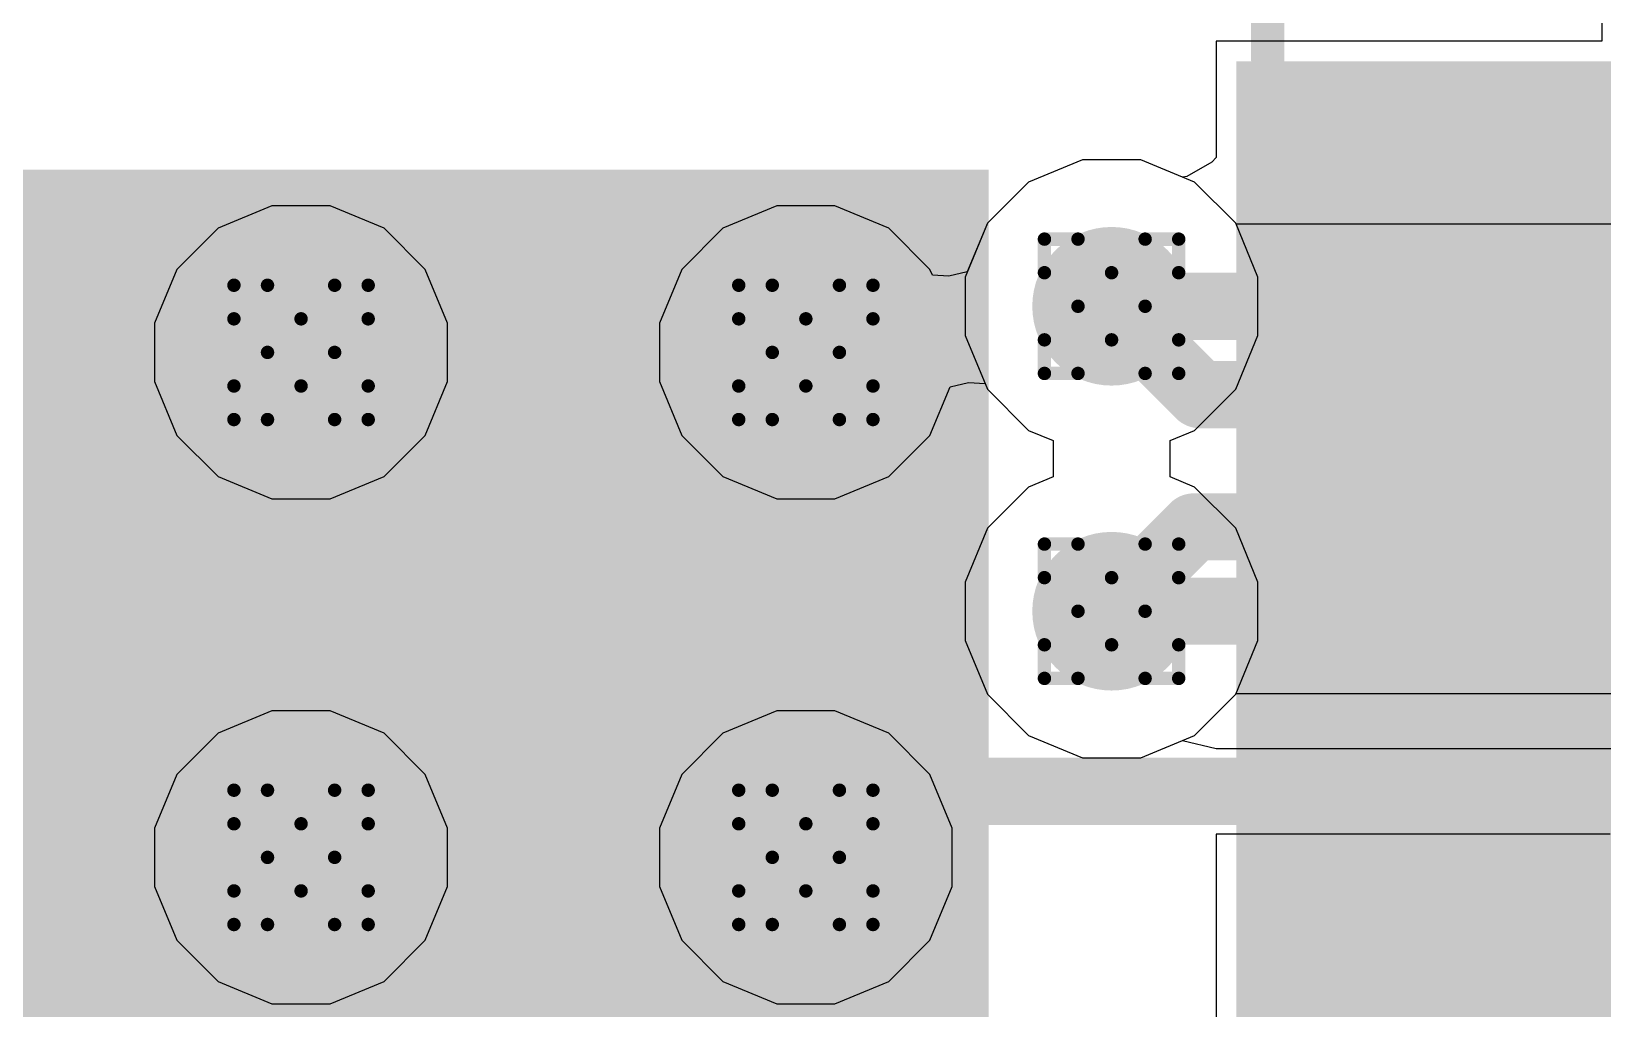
# Model space of a CAD drawing. Header units: inches. Extents: x -6 to 328, y -6 to 90.
# Drawn here: x 15.78 to 21.72, y 25.62 to 29.32 of the extents above; entities that cross this region are included whole.
import ezdxf

# ---------------------------------------------------------------- set-up
doc = ezdxf.new("R2010")
doc.units = ezdxf.units.IN
for name, color, linetype in [('Bottom Layer', 5, 'Continuous'), ('Bottom Overlay', 54, 'Continuous'), ('Bottom Paste', 16, 'Continuous'), ('Bottom Solder', 6, 'Continuous'), ('Drill Drawing', 1, 'Continuous'), ('GND', 76, 'Continuous'), ('PWR', 16, 'Continuous'), ('Top Layer', 1, 'Continuous'), ('Via Holes', 16, 'Continuous')]:
    doc.layers.add(name, color=color, linetype=linetype)

# ---------------------------------------------------------------- blocks, each defined once
blk = doc.blocks.new('48_TQFP_EP_7_7__B_7')
at = {"layer": 'Bottom Layer'}
for points in [[(3.64, 2.59), (3.64, 2.91), (4.86, 2.91), (4.86, 2.59)], [(-2.5, -2.5), (-2.5, 2.5), (2.5, 2.5), (2.5, -2.5)], [(3.64, 2.09), (3.64, 2.41), (4.86, 2.41), (4.86, 2.09)], [(3.64, 1.59), (3.64, 1.91), (4.86, 1.91), (4.86, 1.59)], [(3.64, 1.09), (3.64, 1.41), (4.86, 1.41), (4.86, 1.09)], [(3.64, 0.59), (3.64, 0.91), (4.86, 0.91), (4.86, 0.59)], [(3.64, 0.09), (3.64, 0.41), (4.86, 0.41), (4.86, 0.09)], [(3.64, -0.41), (3.64, -0.09), (4.86, -0.09), (4.86, -0.41)]]:
    blk.add_hatch(color=5, dxfattribs=at).paths.add_polyline_path(points)
at = {"layer": 'Bottom Paste'}
for points in [[(3.64, 2.59), (3.64, 2.91), (4.86, 2.91), (4.86, 2.59)], [(-2.5, -2.5), (-2.5, 2.5), (2.5, 2.5), (2.5, -2.5)], [(3.64, 2.09), (3.64, 2.41), (4.86, 2.41), (4.86, 2.09)], [(3.64, 1.59), (3.64, 1.91), (4.86, 1.91), (4.86, 1.59)], [(3.64, 1.09), (3.64, 1.41), (4.86, 1.41), (4.86, 1.09)], [(3.64, 0.59), (3.64, 0.91), (4.86, 0.91), (4.86, 0.59)], [(3.64, 0.09), (3.64, 0.41), (4.86, 0.41), (4.86, 0.09)], [(3.64, -0.41), (3.64, -0.09), (4.86, -0.09), (4.86, -0.41)]]:
    blk.add_hatch(color=16, dxfattribs=at).paths.add_polyline_path(points)
at = {"layer": 'Bottom Solder'}
for points in [[(3.5384, 2.4884), (3.5384, 3.0116), (4.9616, 3.0116), (4.9616, 2.4884)], [(-2.6016, -2.6016), (-2.6016, 2.6016), (2.6016, 2.6016), (2.6016, -2.6016)], [(3.5384, 1.9884), (3.5384, 2.5116), (4.9616, 2.5116), (4.9616, 1.9884)], [(3.5384, 1.4884), (3.5384, 2.0116), (4.9616, 2.0116), (4.9616, 1.4884)], [(3.5384, 0.9884), (3.5384, 1.5116), (4.9616, 1.5116), (4.9616, 0.9884)], [(3.5384, 0.4884), (3.5384, 1.0116), (4.9616, 1.0116), (4.9616, 0.4884)], [(3.5384, -0.0116), (3.5384, 0.5116), (4.9616, 0.5116), (4.9616, -0.0116)], [(3.5384, -0.5116), (3.5384, 0.0116), (4.9616, 0.0116), (4.9616, -0.5116)], [(3.5384, -1.0116), (3.5384, -0.4884), (4.9616, -0.4884), (4.9616, -1.0116)]]:
    blk.add_hatch(color=6, dxfattribs=at).paths.add_polyline_path(points)
at = {"layer": 'Bottom Overlay'}
blk.add_lwpolyline([(3.6576, 3.0226, 0.127, 0.127, 0), (3.6576, 3.2258, 0.127, 0.127, 0)], format="xyseb", dxfattribs=at)
blk.add_lwpolyline([(3.6258, 3.0226, 0.0635, 0.0635, 1), (3.6894, 3.0226, 0.0635, 0.0635, 1)], format="xyseb", close=True, dxfattribs=at)

msp = doc.modelspace()

# ---------------------------------------------------------------- hatches: boundary and pattern name
at = {"layer": 'Bottom Layer'}
h = msp.add_hatch(color=5, dxfattribs=at)
edge = h.paths.add_edge_path()
edge.add_arc((19.865, 28.2787), 0.3, 0, 360)
h = msp.add_hatch(color=5, dxfattribs=at)
edge = h.paths.add_edge_path()
edge.add_arc((16.7982, 28.1042), 0.3, 0, 360)
h = msp.add_hatch(color=5, dxfattribs=at)
edge = h.paths.add_edge_path()
edge.add_arc((18.7082, 28.1042), 0.3, 0, 360)
h = msp.add_hatch(color=5, dxfattribs=at)
edge = h.paths.add_edge_path()
edge.add_arc((19.865, 27.1252), 0.3, 0, 360)
h = msp.add_hatch(color=5, dxfattribs=at)
edge = h.paths.add_edge_path()
edge.add_arc((16.7982, 26.1942), 0.3, 0, 360)
h = msp.add_hatch(color=5, dxfattribs=at)
edge = h.paths.add_edge_path()
edge.add_arc((18.7082, 26.1942), 0.3, 0, 360)
at = {"layer": 'GND'}
h = msp.add_hatch(color=76, dxfattribs=at)
edge = h.paths.add_edge_path()
edge.add_arc((19.865, 28.2787), 0.3, 0, 360)
h = msp.add_hatch(color=76, dxfattribs=at)
edge = h.paths.add_edge_path()
edge.add_arc((16.7982, 28.1042), 0.3, 0, 360)
h = msp.add_hatch(color=76, dxfattribs=at)
edge = h.paths.add_edge_path()
edge.add_arc((18.7082, 28.1042), 0.3, 0, 360)
h = msp.add_hatch(color=76, dxfattribs=at)
edge = h.paths.add_edge_path()
edge.add_arc((19.865, 27.1252), 0.3, 0, 360)
h = msp.add_hatch(color=76, dxfattribs=at)
edge = h.paths.add_edge_path()
edge.add_arc((16.7982, 26.1942), 0.3, 0, 360)
h = msp.add_hatch(color=76, dxfattribs=at)
edge = h.paths.add_edge_path()
edge.add_arc((18.7082, 26.1942), 0.3, 0, 360)
at = {"layer": 'PWR'}
h = msp.add_hatch(color=16, dxfattribs=at)
edge = h.paths.add_edge_path()
edge.add_arc((19.865, 28.2787), 0.3, 0, 360)
h = msp.add_hatch(color=16, dxfattribs=at)
edge = h.paths.add_edge_path()
edge.add_arc((16.7982, 28.1042), 0.3, 0, 360)
h = msp.add_hatch(color=16, dxfattribs=at)
edge = h.paths.add_edge_path()
edge.add_arc((18.7082, 28.1042), 0.3, 0, 360)
h = msp.add_hatch(color=16, dxfattribs=at)
edge = h.paths.add_edge_path()
edge.add_arc((19.865, 27.1252), 0.3, 0, 360)
h = msp.add_hatch(color=16, dxfattribs=at)
edge = h.paths.add_edge_path()
edge.add_arc((16.7982, 26.1942), 0.3, 0, 360)
h = msp.add_hatch(color=16, dxfattribs=at)
edge = h.paths.add_edge_path()
edge.add_arc((18.7082, 26.1942), 0.3, 0, 360)
at = {"layer": 'Top Layer'}
h = msp.add_hatch(color=1, dxfattribs=at)
edge = h.paths.add_edge_path()
edge.add_arc((19.865, 28.2787), 0.3, 0, 360)
h = msp.add_hatch(color=1, dxfattribs=at)
edge = h.paths.add_edge_path()
edge.add_arc((16.7982, 28.1042), 0.3, 0, 360)
h = msp.add_hatch(color=1, dxfattribs=at)
edge = h.paths.add_edge_path()
edge.add_arc((18.7082, 28.1042), 0.3, 0, 360)
h = msp.add_hatch(color=1, dxfattribs=at)
edge = h.paths.add_edge_path()
edge.add_arc((19.865, 27.1252), 0.3, 0, 360)
h = msp.add_hatch(color=1, dxfattribs=at)
edge = h.paths.add_edge_path()
edge.add_arc((16.7982, 26.1942), 0.3, 0, 360)
h = msp.add_hatch(color=1, dxfattribs=at)
edge = h.paths.add_edge_path()
edge.add_arc((18.7082, 26.1942), 0.3, 0, 360)
at = {"layer": 'Via Holes'}
h = msp.add_hatch(color=7, dxfattribs=at)
edge = h.paths.add_edge_path()
edge.add_arc((19.865, 28.2787), 0.15, 0, 360)
h = msp.add_hatch(color=7, dxfattribs=at)
edge = h.paths.add_edge_path()
edge.add_arc((16.7982, 28.1042), 0.15, 0, 360)
h = msp.add_hatch(color=7, dxfattribs=at)
edge = h.paths.add_edge_path()
edge.add_arc((18.7082, 28.1042), 0.15, 0, 360)
h = msp.add_hatch(color=7, dxfattribs=at)
edge = h.paths.add_edge_path()
edge.add_arc((19.865, 27.1252), 0.15, 0, 360)
h = msp.add_hatch(color=7, dxfattribs=at)
edge = h.paths.add_edge_path()
edge.add_arc((16.7982, 26.1942), 0.15, 0, 360)
h = msp.add_hatch(color=7, dxfattribs=at)
edge = h.paths.add_edge_path()
edge.add_arc((18.7082, 26.1942), 0.15, 0, 360)

# ---------------------------------------------------------------- linework, layer by layer
at = {"layer": 'Bottom Layer'}
for p, q in [((21.7197, 30.5352), (21.7197, 29.282)), ((21.7197, 29.282), (20.2604, 29.282)), ((20.2604, 29.282), (20.2604, 28.8416)), ((20.2604, 28.8416), (20.2449, 28.8239)), ((19.7549, 28.8327), (19.5512, 28.7484)), ((19.9752, 28.8327), (19.7549, 28.8327)), ((20.1334, 28.7672), (19.9752, 28.8327)), ((20.2449, 28.8239), (20.1494, 28.7691)), ((19.5512, 28.7484), (19.3954, 28.5925)), ((20.1494, 28.7691), (20.1334, 28.7672)), ((19.3954, 28.5925), (19.311, 28.3889)), ((19.311, 28.3889), (19.311, 28.1685)), ((19.311, 28.1685), (19.3954, 27.9649)), ((19.3954, 27.9649), (19.5512, 27.8091)), ((19.5512, 27.8091), (19.6438, 27.7707)), ((19.6438, 27.7707), (19.6438, 27.6333)), ((19.5512, 27.5949), (19.3954, 27.439)), ((19.6438, 27.6333), (19.5512, 27.5949)), ((19.3954, 27.439), (19.311, 27.2354)), ((19.311, 27.2354), (19.311, 27.015)), ((19.311, 27.015), (19.3954, 26.8114)), ((19.3954, 26.8114), (19.5512, 26.6556)), ((19.5512, 26.6556), (19.7549, 26.5712)), ((19.9752, 26.5712), (20.1334, 26.6367)), ((20.1334, 26.6367), (20.2604, 26.6064)), ((20.2604, 26.6064), (20.2604, 26.6064)), ((20.2604, 26.6064), (20.2604, 26.6064)), ((20.2604, 26.6064), (21.836, 26.6064)), ((19.7549, 26.5712), (19.9752, 26.5712)), ((21.7514, 26.282), (20.2604, 26.282)), ((20.2604, 26.282), (20.2604, 25.2039))]:
    msp.add_line(p, q, dxfattribs=at)
for points in [[(21.0482, 28.4442, 0.254, 0.254, 0), (22.1626, 28.4442, 0.254, 0.254, 0)], [(19.865, 28.2787, 0.254, 0.254, 0), (20.1995, 27.9442, 0.254, 0.254, 0)], [(20.1995, 27.9442, 0.254, 0.254, 0), (21.0482, 27.9442, 0.254, 0.254, 0)], [(21.0482, 27.9442, 0.254, 0.254, 0), (22.1626, 27.9442, 0.254, 0.254, 0)], [(19.865, 27.1327, 0.254, 0.254, 0), (20.1766, 27.4442, 0.254, 0.254, 0)], [(20.1766, 27.4442, 0.254, 0.254, 0), (21.0482, 27.4442, 0.254, 0.254, 0)], [(19.865, 27.1252, 0.254, 0.254, 0), (19.865, 27.1327, 0.254, 0.254, 0)], [(21.0482, 26.9442, 0.3048, 0.3048, 0), (22.8196, 26.9442, 0.3048, 0.3048, 0)], [(18.7082, 26.1942, 0.254, 0.254, 0), (18.9582, 26.4442, 0.254, 0.254, 0)], [(18.9582, 26.4442, 0.254, 0.254, 0), (21.0482, 26.4442, 0.254, 0.254, 0)], [(21.0482, 25.9442, 0.254, 0.254, 0), (21.8531, 25.9442, 0.254, 0.254, 0)]]:
    msp.add_lwpolyline(points, format="xyseb", dxfattribs=at)
for points in [[(20.9847, 28.4442, 0.127, 0.127, 1), (21.1117, 28.4442, 0.127, 0.127, 1)], [(19.8015, 28.2787, 0.127, 0.127, 1), (19.9285, 28.2787, 0.127, 0.127, 1)], [(20.136, 27.9442, 0.127, 0.127, 1), (20.263, 27.9442, 0.127, 0.127, 1)], [(20.136, 27.9442, 0.127, 0.127, 1), (20.263, 27.9442, 0.127, 0.127, 1)], [(20.9847, 27.9442, 0.127, 0.127, 1), (21.1117, 27.9442, 0.127, 0.127, 1)], [(20.9847, 27.9442, 0.127, 0.127, 1), (21.1117, 27.9442, 0.127, 0.127, 1)], [(20.1131, 27.4442, 0.127, 0.127, 1), (20.2401, 27.4442, 0.127, 0.127, 1)], [(20.1131, 27.4442, 0.127, 0.127, 1), (20.2401, 27.4442, 0.127, 0.127, 1)], [(20.9847, 27.4442, 0.127, 0.127, 1), (21.1117, 27.4442, 0.127, 0.127, 1)], [(19.8015, 27.1327, 0.127, 0.127, 1), (19.9285, 27.1327, 0.127, 0.127, 1)], [(19.8015, 27.1327, 0.127, 0.127, 1), (19.9285, 27.1327, 0.127, 0.127, 1)], [(19.8015, 27.1252, 0.127, 0.127, 1), (19.9285, 27.1252, 0.127, 0.127, 1)], [(20.972, 26.9442, 0.1524, 0.1524, 1), (21.1244, 26.9442, 0.1524, 0.1524, 1)], [(18.8947, 26.4442, 0.127, 0.127, 1), (19.0217, 26.4442, 0.127, 0.127, 1)], [(18.8947, 26.4442, 0.127, 0.127, 1), (19.0217, 26.4442, 0.127, 0.127, 1)], [(20.9847, 26.4442, 0.127, 0.127, 1), (21.1117, 26.4442, 0.127, 0.127, 1)], [(18.6447, 26.1942, 0.127, 0.127, 1), (18.7717, 26.1942, 0.127, 0.127, 1)], [(20.9847, 25.9442, 0.127, 0.127, 1), (21.1117, 25.9442, 0.127, 0.127, 1)]]:
    msp.add_lwpolyline(points, format="xyseb", close=True, dxfattribs=at)
at = {"layer": 'Drill Drawing'}
for points in [[(19.611, 28.4057, 0.0508, 0.0508, 0), (19.611, 28.5327, 0.0508, 0.0508, 0)], [(19.611, 28.5327, 0.0508, 0.0508, 0), (19.738, 28.5327, 0.0508, 0.0508, 0)], [(19.738, 28.5327, 0.0508, 0.0508, 0), (19.865, 28.4057, 0.0508, 0.0508, 0)], [(19.865, 28.4057, 0.0508, 0.0508, 0), (19.992, 28.5327, 0.0508, 0.0508, 0)], [(19.992, 28.5327, 0.0508, 0.0508, 0), (20.119, 28.5327, 0.0508, 0.0508, 0)], [(20.119, 28.4057, 0.0508, 0.0508, 0), (20.119, 28.5327, 0.0508, 0.0508, 0)], [(19.611, 28.4057, 0.0508, 0.0508, 0), (19.738, 28.2787, 0.0508, 0.0508, 0)], [(19.992, 28.2787, 0.0508, 0.0508, 0), (20.119, 28.4057, 0.0508, 0.0508, 0)], [(16.5442, 28.2312, 0.0508, 0.0508, 0), (16.5442, 28.3582, 0.0508, 0.0508, 0)], [(16.5442, 28.3582, 0.0508, 0.0508, 0), (16.6712, 28.3582, 0.0508, 0.0508, 0)], [(16.6712, 28.3582, 0.0508, 0.0508, 0), (16.7982, 28.2312, 0.0508, 0.0508, 0)], [(16.7982, 28.2312, 0.0508, 0.0508, 0), (16.9252, 28.3582, 0.0508, 0.0508, 0)], [(16.9252, 28.3582, 0.0508, 0.0508, 0), (17.0522, 28.3582, 0.0508, 0.0508, 0)], [(17.0522, 28.2312, 0.0508, 0.0508, 0), (17.0522, 28.3582, 0.0508, 0.0508, 0)], [(18.4542, 28.2312, 0.0508, 0.0508, 0), (18.4542, 28.3582, 0.0508, 0.0508, 0)], [(18.4542, 28.3582, 0.0508, 0.0508, 0), (18.5812, 28.3582, 0.0508, 0.0508, 0)], [(18.5812, 28.3582, 0.0508, 0.0508, 0), (18.7082, 28.2312, 0.0508, 0.0508, 0)], [(18.7082, 28.2312, 0.0508, 0.0508, 0), (18.8352, 28.3582, 0.0508, 0.0508, 0)], [(18.8352, 28.3582, 0.0508, 0.0508, 0), (18.9622, 28.3582, 0.0508, 0.0508, 0)], [(18.9622, 28.2312, 0.0508, 0.0508, 0), (18.9622, 28.3582, 0.0508, 0.0508, 0)], [(19.611, 28.1517, 0.0508, 0.0508, 0), (19.738, 28.2787, 0.0508, 0.0508, 0)], [(19.992, 28.2787, 0.0508, 0.0508, 0), (20.119, 28.1517, 0.0508, 0.0508, 0)], [(16.5442, 28.2312, 0.0508, 0.0508, 0), (16.6712, 28.1042, 0.0508, 0.0508, 0)], [(16.9252, 28.1042, 0.0508, 0.0508, 0), (17.0522, 28.2312, 0.0508, 0.0508, 0)], [(18.4542, 28.2312, 0.0508, 0.0508, 0), (18.5812, 28.1042, 0.0508, 0.0508, 0)], [(18.8352, 28.1042, 0.0508, 0.0508, 0), (18.9622, 28.2312, 0.0508, 0.0508, 0)], [(16.5442, 27.9772, 0.0508, 0.0508, 0), (16.6712, 28.1042, 0.0508, 0.0508, 0)], [(16.9252, 28.1042, 0.0508, 0.0508, 0), (17.0522, 27.9772, 0.0508, 0.0508, 0)], [(18.4542, 27.9772, 0.0508, 0.0508, 0), (18.5812, 28.1042, 0.0508, 0.0508, 0)], [(18.8352, 28.1042, 0.0508, 0.0508, 0), (18.9622, 27.9772, 0.0508, 0.0508, 0)], [(19.611, 28.0247, 0.0508, 0.0508, 0), (19.611, 28.1517, 0.0508, 0.0508, 0)], [(19.738, 28.0247, 0.0508, 0.0508, 0), (19.865, 28.1517, 0.0508, 0.0508, 0)], [(19.865, 28.1517, 0.0508, 0.0508, 0), (19.992, 28.0247, 0.0508, 0.0508, 0)], [(20.119, 28.0247, 0.0508, 0.0508, 0), (20.119, 28.1517, 0.0508, 0.0508, 0)], [(16.5442, 27.8502, 0.0508, 0.0508, 0), (16.5442, 27.9772, 0.0508, 0.0508, 0)], [(16.6712, 27.8502, 0.0508, 0.0508, 0), (16.7982, 27.9772, 0.0508, 0.0508, 0)], [(16.7982, 27.9772, 0.0508, 0.0508, 0), (16.9252, 27.8502, 0.0508, 0.0508, 0)], [(17.0522, 27.8502, 0.0508, 0.0508, 0), (17.0522, 27.9772, 0.0508, 0.0508, 0)], [(18.4542, 27.8502, 0.0508, 0.0508, 0), (18.4542, 27.9772, 0.0508, 0.0508, 0)], [(18.5812, 27.8502, 0.0508, 0.0508, 0), (18.7082, 27.9772, 0.0508, 0.0508, 0)], [(18.7082, 27.9772, 0.0508, 0.0508, 0), (18.8352, 27.8502, 0.0508, 0.0508, 0)], [(18.9622, 27.8502, 0.0508, 0.0508, 0), (18.9622, 27.9772, 0.0508, 0.0508, 0)], [(19.611, 28.0247, 0.0508, 0.0508, 0), (19.738, 28.0247, 0.0508, 0.0508, 0)], [(19.992, 28.0247, 0.0508, 0.0508, 0), (20.119, 28.0247, 0.0508, 0.0508, 0)], [(16.5442, 27.8502, 0.0508, 0.0508, 0), (16.6712, 27.8502, 0.0508, 0.0508, 0)], [(16.9252, 27.8502, 0.0508, 0.0508, 0), (17.0522, 27.8502, 0.0508, 0.0508, 0)], [(18.4542, 27.8502, 0.0508, 0.0508, 0), (18.5812, 27.8502, 0.0508, 0.0508, 0)], [(18.8352, 27.8502, 0.0508, 0.0508, 0), (18.9622, 27.8502, 0.0508, 0.0508, 0)], [(19.611, 27.2522, 0.0508, 0.0508, 0), (19.611, 27.3792, 0.0508, 0.0508, 0)], [(19.611, 27.3792, 0.0508, 0.0508, 0), (19.738, 27.3792, 0.0508, 0.0508, 0)], [(19.738, 27.3792, 0.0508, 0.0508, 0), (19.865, 27.2522, 0.0508, 0.0508, 0)], [(19.865, 27.2522, 0.0508, 0.0508, 0), (19.992, 27.3792, 0.0508, 0.0508, 0)], [(19.992, 27.3792, 0.0508, 0.0508, 0), (20.119, 27.3792, 0.0508, 0.0508, 0)], [(20.119, 27.2522, 0.0508, 0.0508, 0), (20.119, 27.3792, 0.0508, 0.0508, 0)], [(19.611, 27.2522, 0.0508, 0.0508, 0), (19.738, 27.1252, 0.0508, 0.0508, 0)], [(19.992, 27.1252, 0.0508, 0.0508, 0), (20.119, 27.2522, 0.0508, 0.0508, 0)], [(19.611, 26.9982, 0.0508, 0.0508, 0), (19.738, 27.1252, 0.0508, 0.0508, 0)], [(19.992, 27.1252, 0.0508, 0.0508, 0), (20.119, 26.9982, 0.0508, 0.0508, 0)], [(19.611, 26.8712, 0.0508, 0.0508, 0), (19.611, 26.9982, 0.0508, 0.0508, 0)], [(19.738, 26.8712, 0.0508, 0.0508, 0), (19.865, 26.9982, 0.0508, 0.0508, 0)], [(19.865, 26.9982, 0.0508, 0.0508, 0), (19.992, 26.8712, 0.0508, 0.0508, 0)], [(20.119, 26.8712, 0.0508, 0.0508, 0), (20.119, 26.9982, 0.0508, 0.0508, 0)], [(19.611, 26.8712, 0.0508, 0.0508, 0), (19.738, 26.8712, 0.0508, 0.0508, 0)], [(19.992, 26.8712, 0.0508, 0.0508, 0), (20.119, 26.8712, 0.0508, 0.0508, 0)], [(16.5442, 26.3212, 0.0508, 0.0508, 0), (16.5442, 26.4482, 0.0508, 0.0508, 0)], [(16.5442, 26.4482, 0.0508, 0.0508, 0), (16.6712, 26.4482, 0.0508, 0.0508, 0)], [(16.6712, 26.4482, 0.0508, 0.0508, 0), (16.7982, 26.3212, 0.0508, 0.0508, 0)], [(16.7982, 26.3212, 0.0508, 0.0508, 0), (16.9252, 26.4482, 0.0508, 0.0508, 0)], [(16.9252, 26.4482, 0.0508, 0.0508, 0), (17.0522, 26.4482, 0.0508, 0.0508, 0)], [(17.0522, 26.3212, 0.0508, 0.0508, 0), (17.0522, 26.4482, 0.0508, 0.0508, 0)], [(18.4542, 26.3212, 0.0508, 0.0508, 0), (18.4542, 26.4482, 0.0508, 0.0508, 0)], [(18.4542, 26.4482, 0.0508, 0.0508, 0), (18.5812, 26.4482, 0.0508, 0.0508, 0)], [(18.5812, 26.4482, 0.0508, 0.0508, 0), (18.7082, 26.3212, 0.0508, 0.0508, 0)], [(18.7082, 26.3212, 0.0508, 0.0508, 0), (18.8352, 26.4482, 0.0508, 0.0508, 0)], [(18.8352, 26.4482, 0.0508, 0.0508, 0), (18.9622, 26.4482, 0.0508, 0.0508, 0)], [(18.9622, 26.3212, 0.0508, 0.0508, 0), (18.9622, 26.4482, 0.0508, 0.0508, 0)], [(16.5442, 26.3212, 0.0508, 0.0508, 0), (16.6712, 26.1942, 0.0508, 0.0508, 0)], [(16.9252, 26.1942, 0.0508, 0.0508, 0), (17.0522, 26.3212, 0.0508, 0.0508, 0)], [(18.4542, 26.3212, 0.0508, 0.0508, 0), (18.5812, 26.1942, 0.0508, 0.0508, 0)], [(18.8352, 26.1942, 0.0508, 0.0508, 0), (18.9622, 26.3212, 0.0508, 0.0508, 0)], [(16.5442, 26.0672, 0.0508, 0.0508, 0), (16.6712, 26.1942, 0.0508, 0.0508, 0)], [(16.9252, 26.1942, 0.0508, 0.0508, 0), (17.0522, 26.0672, 0.0508, 0.0508, 0)], [(18.4542, 26.0672, 0.0508, 0.0508, 0), (18.5812, 26.1942, 0.0508, 0.0508, 0)], [(18.8352, 26.1942, 0.0508, 0.0508, 0), (18.9622, 26.0672, 0.0508, 0.0508, 0)], [(16.5442, 25.9402, 0.0508, 0.0508, 0), (16.5442, 26.0672, 0.0508, 0.0508, 0)], [(16.6712, 25.9402, 0.0508, 0.0508, 0), (16.7982, 26.0672, 0.0508, 0.0508, 0)], [(16.7982, 26.0672, 0.0508, 0.0508, 0), (16.9252, 25.9402, 0.0508, 0.0508, 0)], [(17.0522, 25.9402, 0.0508, 0.0508, 0), (17.0522, 26.0672, 0.0508, 0.0508, 0)], [(18.4542, 25.9402, 0.0508, 0.0508, 0), (18.4542, 26.0672, 0.0508, 0.0508, 0)], [(18.5812, 25.9402, 0.0508, 0.0508, 0), (18.7082, 26.0672, 0.0508, 0.0508, 0)], [(18.7082, 26.0672, 0.0508, 0.0508, 0), (18.8352, 25.9402, 0.0508, 0.0508, 0)], [(18.9622, 25.9402, 0.0508, 0.0508, 0), (18.9622, 26.0672, 0.0508, 0.0508, 0)], [(16.5442, 25.9402, 0.0508, 0.0508, 0), (16.6712, 25.9402, 0.0508, 0.0508, 0)], [(16.9252, 25.9402, 0.0508, 0.0508, 0), (17.0522, 25.9402, 0.0508, 0.0508, 0)], [(18.4542, 25.9402, 0.0508, 0.0508, 0), (18.5812, 25.9402, 0.0508, 0.0508, 0)], [(18.8352, 25.9402, 0.0508, 0.0508, 0), (18.9622, 25.9402, 0.0508, 0.0508, 0)]]:
    msp.add_lwpolyline(points, format="xyseb", dxfattribs=at)
for points in [[(19.5983, 28.5327, 0.0254, 0.0254, 1), (19.6237, 28.5327, 0.0254, 0.0254, 1)], [(19.5983, 28.5327, 0.0254, 0.0254, 1), (19.6237, 28.5327, 0.0254, 0.0254, 1)], [(19.7253, 28.5327, 0.0254, 0.0254, 1), (19.7507, 28.5327, 0.0254, 0.0254, 1)], [(19.7253, 28.5327, 0.0254, 0.0254, 1), (19.7507, 28.5327, 0.0254, 0.0254, 1)], [(19.9793, 28.5327, 0.0254, 0.0254, 1), (20.0047, 28.5327, 0.0254, 0.0254, 1)], [(19.9793, 28.5327, 0.0254, 0.0254, 1), (20.0047, 28.5327, 0.0254, 0.0254, 1)], [(20.1063, 28.5327, 0.0254, 0.0254, 1), (20.1317, 28.5327, 0.0254, 0.0254, 1)], [(20.1063, 28.5327, 0.0254, 0.0254, 1), (20.1317, 28.5327, 0.0254, 0.0254, 1)], [(19.5983, 28.4057, 0.0254, 0.0254, 1), (19.6237, 28.4057, 0.0254, 0.0254, 1)], [(19.5983, 28.4057, 0.0254, 0.0254, 1), (19.6237, 28.4057, 0.0254, 0.0254, 1)], [(19.8523, 28.4057, 0.0254, 0.0254, 1), (19.8777, 28.4057, 0.0254, 0.0254, 1)], [(19.8523, 28.4057, 0.0254, 0.0254, 1), (19.8777, 28.4057, 0.0254, 0.0254, 1)], [(20.1063, 28.4057, 0.0254, 0.0254, 1), (20.1317, 28.4057, 0.0254, 0.0254, 1)], [(20.1063, 28.4057, 0.0254, 0.0254, 1), (20.1317, 28.4057, 0.0254, 0.0254, 1)], [(16.5315, 28.3582, 0.0254, 0.0254, 1), (16.5569, 28.3582, 0.0254, 0.0254, 1)], [(16.5315, 28.3582, 0.0254, 0.0254, 1), (16.5569, 28.3582, 0.0254, 0.0254, 1)], [(16.6585, 28.3582, 0.0254, 0.0254, 1), (16.6839, 28.3582, 0.0254, 0.0254, 1)], [(16.6585, 28.3582, 0.0254, 0.0254, 1), (16.6839, 28.3582, 0.0254, 0.0254, 1)], [(16.9125, 28.3582, 0.0254, 0.0254, 1), (16.9379, 28.3582, 0.0254, 0.0254, 1)], [(16.9125, 28.3582, 0.0254, 0.0254, 1), (16.9379, 28.3582, 0.0254, 0.0254, 1)], [(17.0395, 28.3582, 0.0254, 0.0254, 1), (17.0649, 28.3582, 0.0254, 0.0254, 1)], [(17.0395, 28.3582, 0.0254, 0.0254, 1), (17.0649, 28.3582, 0.0254, 0.0254, 1)], [(18.4415, 28.3582, 0.0254, 0.0254, 1), (18.4669, 28.3582, 0.0254, 0.0254, 1)], [(18.4415, 28.3582, 0.0254, 0.0254, 1), (18.4669, 28.3582, 0.0254, 0.0254, 1)], [(18.5685, 28.3582, 0.0254, 0.0254, 1), (18.5939, 28.3582, 0.0254, 0.0254, 1)], [(18.5685, 28.3582, 0.0254, 0.0254, 1), (18.5939, 28.3582, 0.0254, 0.0254, 1)], [(18.8225, 28.3582, 0.0254, 0.0254, 1), (18.8479, 28.3582, 0.0254, 0.0254, 1)], [(18.8225, 28.3582, 0.0254, 0.0254, 1), (18.8479, 28.3582, 0.0254, 0.0254, 1)], [(18.9495, 28.3582, 0.0254, 0.0254, 1), (18.9749, 28.3582, 0.0254, 0.0254, 1)], [(18.9495, 28.3582, 0.0254, 0.0254, 1), (18.9749, 28.3582, 0.0254, 0.0254, 1)], [(19.7253, 28.2787, 0.0254, 0.0254, 1), (19.7507, 28.2787, 0.0254, 0.0254, 1)], [(19.7253, 28.2787, 0.0254, 0.0254, 1), (19.7507, 28.2787, 0.0254, 0.0254, 1)], [(19.9793, 28.2787, 0.0254, 0.0254, 1), (20.0047, 28.2787, 0.0254, 0.0254, 1)], [(19.9793, 28.2787, 0.0254, 0.0254, 1), (20.0047, 28.2787, 0.0254, 0.0254, 1)], [(16.5315, 28.2312, 0.0254, 0.0254, 1), (16.5569, 28.2312, 0.0254, 0.0254, 1)], [(16.5315, 28.2312, 0.0254, 0.0254, 1), (16.5569, 28.2312, 0.0254, 0.0254, 1)], [(16.7855, 28.2312, 0.0254, 0.0254, 1), (16.8109, 28.2312, 0.0254, 0.0254, 1)], [(16.7855, 28.2312, 0.0254, 0.0254, 1), (16.8109, 28.2312, 0.0254, 0.0254, 1)], [(17.0395, 28.2312, 0.0254, 0.0254, 1), (17.0649, 28.2312, 0.0254, 0.0254, 1)], [(17.0395, 28.2312, 0.0254, 0.0254, 1), (17.0649, 28.2312, 0.0254, 0.0254, 1)], [(18.4415, 28.2312, 0.0254, 0.0254, 1), (18.4669, 28.2312, 0.0254, 0.0254, 1)], [(18.4415, 28.2312, 0.0254, 0.0254, 1), (18.4669, 28.2312, 0.0254, 0.0254, 1)], [(18.6955, 28.2312, 0.0254, 0.0254, 1), (18.7209, 28.2312, 0.0254, 0.0254, 1)], [(18.6955, 28.2312, 0.0254, 0.0254, 1), (18.7209, 28.2312, 0.0254, 0.0254, 1)], [(18.9495, 28.2312, 0.0254, 0.0254, 1), (18.9749, 28.2312, 0.0254, 0.0254, 1)], [(18.9495, 28.2312, 0.0254, 0.0254, 1), (18.9749, 28.2312, 0.0254, 0.0254, 1)], [(16.6585, 28.1042, 0.0254, 0.0254, 1), (16.6839, 28.1042, 0.0254, 0.0254, 1)], [(16.6585, 28.1042, 0.0254, 0.0254, 1), (16.6839, 28.1042, 0.0254, 0.0254, 1)], [(16.9125, 28.1042, 0.0254, 0.0254, 1), (16.9379, 28.1042, 0.0254, 0.0254, 1)], [(16.9125, 28.1042, 0.0254, 0.0254, 1), (16.9379, 28.1042, 0.0254, 0.0254, 1)], [(18.5685, 28.1042, 0.0254, 0.0254, 1), (18.5939, 28.1042, 0.0254, 0.0254, 1)], [(18.5685, 28.1042, 0.0254, 0.0254, 1), (18.5939, 28.1042, 0.0254, 0.0254, 1)], [(18.8225, 28.1042, 0.0254, 0.0254, 1), (18.8479, 28.1042, 0.0254, 0.0254, 1)], [(18.8225, 28.1042, 0.0254, 0.0254, 1), (18.8479, 28.1042, 0.0254, 0.0254, 1)], [(19.5983, 28.1517, 0.0254, 0.0254, 1), (19.6237, 28.1517, 0.0254, 0.0254, 1)], [(19.5983, 28.1517, 0.0254, 0.0254, 1), (19.6237, 28.1517, 0.0254, 0.0254, 1)], [(19.8523, 28.1517, 0.0254, 0.0254, 1), (19.8777, 28.1517, 0.0254, 0.0254, 1)], [(19.8523, 28.1517, 0.0254, 0.0254, 1), (19.8777, 28.1517, 0.0254, 0.0254, 1)], [(20.1063, 28.1517, 0.0254, 0.0254, 1), (20.1317, 28.1517, 0.0254, 0.0254, 1)], [(20.1063, 28.1517, 0.0254, 0.0254, 1), (20.1317, 28.1517, 0.0254, 0.0254, 1)], [(16.5315, 27.9772, 0.0254, 0.0254, 1), (16.5569, 27.9772, 0.0254, 0.0254, 1)], [(16.5315, 27.9772, 0.0254, 0.0254, 1), (16.5569, 27.9772, 0.0254, 0.0254, 1)], [(16.7855, 27.9772, 0.0254, 0.0254, 1), (16.8109, 27.9772, 0.0254, 0.0254, 1)], [(16.7855, 27.9772, 0.0254, 0.0254, 1), (16.8109, 27.9772, 0.0254, 0.0254, 1)], [(17.0395, 27.9772, 0.0254, 0.0254, 1), (17.0649, 27.9772, 0.0254, 0.0254, 1)], [(17.0395, 27.9772, 0.0254, 0.0254, 1), (17.0649, 27.9772, 0.0254, 0.0254, 1)], [(18.4415, 27.9772, 0.0254, 0.0254, 1), (18.4669, 27.9772, 0.0254, 0.0254, 1)], [(18.4415, 27.9772, 0.0254, 0.0254, 1), (18.4669, 27.9772, 0.0254, 0.0254, 1)], [(18.6955, 27.9772, 0.0254, 0.0254, 1), (18.7209, 27.9772, 0.0254, 0.0254, 1)], [(18.6955, 27.9772, 0.0254, 0.0254, 1), (18.7209, 27.9772, 0.0254, 0.0254, 1)], [(18.9495, 27.9772, 0.0254, 0.0254, 1), (18.9749, 27.9772, 0.0254, 0.0254, 1)], [(18.9495, 27.9772, 0.0254, 0.0254, 1), (18.9749, 27.9772, 0.0254, 0.0254, 1)], [(19.5983, 28.0247, 0.0254, 0.0254, 1), (19.6237, 28.0247, 0.0254, 0.0254, 1)], [(19.5983, 28.0247, 0.0254, 0.0254, 1), (19.6237, 28.0247, 0.0254, 0.0254, 1)], [(19.7253, 28.0247, 0.0254, 0.0254, 1), (19.7507, 28.0247, 0.0254, 0.0254, 1)], [(19.7253, 28.0247, 0.0254, 0.0254, 1), (19.7507, 28.0247, 0.0254, 0.0254, 1)], [(19.9793, 28.0247, 0.0254, 0.0254, 1), (20.0047, 28.0247, 0.0254, 0.0254, 1)], [(19.9793, 28.0247, 0.0254, 0.0254, 1), (20.0047, 28.0247, 0.0254, 0.0254, 1)], [(20.1063, 28.0247, 0.0254, 0.0254, 1), (20.1317, 28.0247, 0.0254, 0.0254, 1)], [(20.1063, 28.0247, 0.0254, 0.0254, 1), (20.1317, 28.0247, 0.0254, 0.0254, 1)], [(16.5315, 27.8502, 0.0254, 0.0254, 1), (16.5569, 27.8502, 0.0254, 0.0254, 1)], [(16.5315, 27.8502, 0.0254, 0.0254, 1), (16.5569, 27.8502, 0.0254, 0.0254, 1)], [(16.6585, 27.8502, 0.0254, 0.0254, 1), (16.6839, 27.8502, 0.0254, 0.0254, 1)], [(16.6585, 27.8502, 0.0254, 0.0254, 1), (16.6839, 27.8502, 0.0254, 0.0254, 1)], [(16.9125, 27.8502, 0.0254, 0.0254, 1), (16.9379, 27.8502, 0.0254, 0.0254, 1)], [(16.9125, 27.8502, 0.0254, 0.0254, 1), (16.9379, 27.8502, 0.0254, 0.0254, 1)], [(17.0395, 27.8502, 0.0254, 0.0254, 1), (17.0649, 27.8502, 0.0254, 0.0254, 1)], [(17.0395, 27.8502, 0.0254, 0.0254, 1), (17.0649, 27.8502, 0.0254, 0.0254, 1)], [(18.4415, 27.8502, 0.0254, 0.0254, 1), (18.4669, 27.8502, 0.0254, 0.0254, 1)], [(18.4415, 27.8502, 0.0254, 0.0254, 1), (18.4669, 27.8502, 0.0254, 0.0254, 1)], [(18.5685, 27.8502, 0.0254, 0.0254, 1), (18.5939, 27.8502, 0.0254, 0.0254, 1)], [(18.5685, 27.8502, 0.0254, 0.0254, 1), (18.5939, 27.8502, 0.0254, 0.0254, 1)], [(18.8225, 27.8502, 0.0254, 0.0254, 1), (18.8479, 27.8502, 0.0254, 0.0254, 1)], [(18.8225, 27.8502, 0.0254, 0.0254, 1), (18.8479, 27.8502, 0.0254, 0.0254, 1)], [(18.9495, 27.8502, 0.0254, 0.0254, 1), (18.9749, 27.8502, 0.0254, 0.0254, 1)], [(18.9495, 27.8502, 0.0254, 0.0254, 1), (18.9749, 27.8502, 0.0254, 0.0254, 1)], [(19.5983, 27.3792, 0.0254, 0.0254, 1), (19.6237, 27.3792, 0.0254, 0.0254, 1)], [(19.5983, 27.3792, 0.0254, 0.0254, 1), (19.6237, 27.3792, 0.0254, 0.0254, 1)], [(19.7253, 27.3792, 0.0254, 0.0254, 1), (19.7507, 27.3792, 0.0254, 0.0254, 1)], [(19.7253, 27.3792, 0.0254, 0.0254, 1), (19.7507, 27.3792, 0.0254, 0.0254, 1)], [(19.9793, 27.3792, 0.0254, 0.0254, 1), (20.0047, 27.3792, 0.0254, 0.0254, 1)], [(19.9793, 27.3792, 0.0254, 0.0254, 1), (20.0047, 27.3792, 0.0254, 0.0254, 1)], [(20.1063, 27.3792, 0.0254, 0.0254, 1), (20.1317, 27.3792, 0.0254, 0.0254, 1)], [(20.1063, 27.3792, 0.0254, 0.0254, 1), (20.1317, 27.3792, 0.0254, 0.0254, 1)], [(19.5983, 27.2522, 0.0254, 0.0254, 1), (19.6237, 27.2522, 0.0254, 0.0254, 1)], [(19.5983, 27.2522, 0.0254, 0.0254, 1), (19.6237, 27.2522, 0.0254, 0.0254, 1)], [(19.8523, 27.2522, 0.0254, 0.0254, 1), (19.8777, 27.2522, 0.0254, 0.0254, 1)], [(19.8523, 27.2522, 0.0254, 0.0254, 1), (19.8777, 27.2522, 0.0254, 0.0254, 1)], [(20.1063, 27.2522, 0.0254, 0.0254, 1), (20.1317, 27.2522, 0.0254, 0.0254, 1)], [(20.1063, 27.2522, 0.0254, 0.0254, 1), (20.1317, 27.2522, 0.0254, 0.0254, 1)], [(19.7253, 27.1252, 0.0254, 0.0254, 1), (19.7507, 27.1252, 0.0254, 0.0254, 1)], [(19.7253, 27.1252, 0.0254, 0.0254, 1), (19.7507, 27.1252, 0.0254, 0.0254, 1)], [(19.9793, 27.1252, 0.0254, 0.0254, 1), (20.0047, 27.1252, 0.0254, 0.0254, 1)], [(19.9793, 27.1252, 0.0254, 0.0254, 1), (20.0047, 27.1252, 0.0254, 0.0254, 1)], [(19.5983, 26.9982, 0.0254, 0.0254, 1), (19.6237, 26.9982, 0.0254, 0.0254, 1)], [(19.5983, 26.9982, 0.0254, 0.0254, 1), (19.6237, 26.9982, 0.0254, 0.0254, 1)], [(19.8523, 26.9982, 0.0254, 0.0254, 1), (19.8777, 26.9982, 0.0254, 0.0254, 1)], [(19.8523, 26.9982, 0.0254, 0.0254, 1), (19.8777, 26.9982, 0.0254, 0.0254, 1)], [(20.1063, 26.9982, 0.0254, 0.0254, 1), (20.1317, 26.9982, 0.0254, 0.0254, 1)], [(20.1063, 26.9982, 0.0254, 0.0254, 1), (20.1317, 26.9982, 0.0254, 0.0254, 1)], [(19.5983, 26.8712, 0.0254, 0.0254, 1), (19.6237, 26.8712, 0.0254, 0.0254, 1)], [(19.5983, 26.8712, 0.0254, 0.0254, 1), (19.6237, 26.8712, 0.0254, 0.0254, 1)], [(19.7253, 26.8712, 0.0254, 0.0254, 1), (19.7507, 26.8712, 0.0254, 0.0254, 1)], [(19.7253, 26.8712, 0.0254, 0.0254, 1), (19.7507, 26.8712, 0.0254, 0.0254, 1)], [(19.9793, 26.8712, 0.0254, 0.0254, 1), (20.0047, 26.8712, 0.0254, 0.0254, 1)], [(19.9793, 26.8712, 0.0254, 0.0254, 1), (20.0047, 26.8712, 0.0254, 0.0254, 1)], [(20.1063, 26.8712, 0.0254, 0.0254, 1), (20.1317, 26.8712, 0.0254, 0.0254, 1)], [(20.1063, 26.8712, 0.0254, 0.0254, 1), (20.1317, 26.8712, 0.0254, 0.0254, 1)], [(16.5315, 26.4482, 0.0254, 0.0254, 1), (16.5569, 26.4482, 0.0254, 0.0254, 1)], [(16.5315, 26.4482, 0.0254, 0.0254, 1), (16.5569, 26.4482, 0.0254, 0.0254, 1)], [(16.6585, 26.4482, 0.0254, 0.0254, 1), (16.6839, 26.4482, 0.0254, 0.0254, 1)], [(16.6585, 26.4482, 0.0254, 0.0254, 1), (16.6839, 26.4482, 0.0254, 0.0254, 1)], [(16.9125, 26.4482, 0.0254, 0.0254, 1), (16.9379, 26.4482, 0.0254, 0.0254, 1)], [(16.9125, 26.4482, 0.0254, 0.0254, 1), (16.9379, 26.4482, 0.0254, 0.0254, 1)], [(17.0395, 26.4482, 0.0254, 0.0254, 1), (17.0649, 26.4482, 0.0254, 0.0254, 1)], [(17.0395, 26.4482, 0.0254, 0.0254, 1), (17.0649, 26.4482, 0.0254, 0.0254, 1)], [(18.4415, 26.4482, 0.0254, 0.0254, 1), (18.4669, 26.4482, 0.0254, 0.0254, 1)], [(18.4415, 26.4482, 0.0254, 0.0254, 1), (18.4669, 26.4482, 0.0254, 0.0254, 1)], [(18.5685, 26.4482, 0.0254, 0.0254, 1), (18.5939, 26.4482, 0.0254, 0.0254, 1)], [(18.5685, 26.4482, 0.0254, 0.0254, 1), (18.5939, 26.4482, 0.0254, 0.0254, 1)], [(18.8225, 26.4482, 0.0254, 0.0254, 1), (18.8479, 26.4482, 0.0254, 0.0254, 1)], [(18.8225, 26.4482, 0.0254, 0.0254, 1), (18.8479, 26.4482, 0.0254, 0.0254, 1)], [(18.9495, 26.4482, 0.0254, 0.0254, 1), (18.9749, 26.4482, 0.0254, 0.0254, 1)], [(18.9495, 26.4482, 0.0254, 0.0254, 1), (18.9749, 26.4482, 0.0254, 0.0254, 1)], [(16.5315, 26.3212, 0.0254, 0.0254, 1), (16.5569, 26.3212, 0.0254, 0.0254, 1)], [(16.5315, 26.3212, 0.0254, 0.0254, 1), (16.5569, 26.3212, 0.0254, 0.0254, 1)], [(16.7855, 26.3212, 0.0254, 0.0254, 1), (16.8109, 26.3212, 0.0254, 0.0254, 1)], [(16.7855, 26.3212, 0.0254, 0.0254, 1), (16.8109, 26.3212, 0.0254, 0.0254, 1)], [(17.0395, 26.3212, 0.0254, 0.0254, 1), (17.0649, 26.3212, 0.0254, 0.0254, 1)], [(17.0395, 26.3212, 0.0254, 0.0254, 1), (17.0649, 26.3212, 0.0254, 0.0254, 1)], [(18.4415, 26.3212, 0.0254, 0.0254, 1), (18.4669, 26.3212, 0.0254, 0.0254, 1)], [(18.4415, 26.3212, 0.0254, 0.0254, 1), (18.4669, 26.3212, 0.0254, 0.0254, 1)], [(18.6955, 26.3212, 0.0254, 0.0254, 1), (18.7209, 26.3212, 0.0254, 0.0254, 1)], [(18.6955, 26.3212, 0.0254, 0.0254, 1), (18.7209, 26.3212, 0.0254, 0.0254, 1)], [(18.9495, 26.3212, 0.0254, 0.0254, 1), (18.9749, 26.3212, 0.0254, 0.0254, 1)], [(18.9495, 26.3212, 0.0254, 0.0254, 1), (18.9749, 26.3212, 0.0254, 0.0254, 1)], [(16.6585, 26.1942, 0.0254, 0.0254, 1), (16.6839, 26.1942, 0.0254, 0.0254, 1)], [(16.6585, 26.1942, 0.0254, 0.0254, 1), (16.6839, 26.1942, 0.0254, 0.0254, 1)], [(16.9125, 26.1942, 0.0254, 0.0254, 1), (16.9379, 26.1942, 0.0254, 0.0254, 1)], [(16.9125, 26.1942, 0.0254, 0.0254, 1), (16.9379, 26.1942, 0.0254, 0.0254, 1)], [(18.5685, 26.1942, 0.0254, 0.0254, 1), (18.5939, 26.1942, 0.0254, 0.0254, 1)], [(18.5685, 26.1942, 0.0254, 0.0254, 1), (18.5939, 26.1942, 0.0254, 0.0254, 1)], [(18.8225, 26.1942, 0.0254, 0.0254, 1), (18.8479, 26.1942, 0.0254, 0.0254, 1)], [(18.8225, 26.1942, 0.0254, 0.0254, 1), (18.8479, 26.1942, 0.0254, 0.0254, 1)], [(16.5315, 26.0672, 0.0254, 0.0254, 1), (16.5569, 26.0672, 0.0254, 0.0254, 1)], [(16.5315, 26.0672, 0.0254, 0.0254, 1), (16.5569, 26.0672, 0.0254, 0.0254, 1)], [(16.7855, 26.0672, 0.0254, 0.0254, 1), (16.8109, 26.0672, 0.0254, 0.0254, 1)], [(16.7855, 26.0672, 0.0254, 0.0254, 1), (16.8109, 26.0672, 0.0254, 0.0254, 1)], [(17.0395, 26.0672, 0.0254, 0.0254, 1), (17.0649, 26.0672, 0.0254, 0.0254, 1)], [(17.0395, 26.0672, 0.0254, 0.0254, 1), (17.0649, 26.0672, 0.0254, 0.0254, 1)], [(18.4415, 26.0672, 0.0254, 0.0254, 1), (18.4669, 26.0672, 0.0254, 0.0254, 1)], [(18.4415, 26.0672, 0.0254, 0.0254, 1), (18.4669, 26.0672, 0.0254, 0.0254, 1)], [(18.6955, 26.0672, 0.0254, 0.0254, 1), (18.7209, 26.0672, 0.0254, 0.0254, 1)], [(18.6955, 26.0672, 0.0254, 0.0254, 1), (18.7209, 26.0672, 0.0254, 0.0254, 1)], [(18.9495, 26.0672, 0.0254, 0.0254, 1), (18.9749, 26.0672, 0.0254, 0.0254, 1)], [(18.9495, 26.0672, 0.0254, 0.0254, 1), (18.9749, 26.0672, 0.0254, 0.0254, 1)], [(16.5315, 25.9402, 0.0254, 0.0254, 1), (16.5569, 25.9402, 0.0254, 0.0254, 1)], [(16.5315, 25.9402, 0.0254, 0.0254, 1), (16.5569, 25.9402, 0.0254, 0.0254, 1)], [(16.6585, 25.9402, 0.0254, 0.0254, 1), (16.6839, 25.9402, 0.0254, 0.0254, 1)], [(16.6585, 25.9402, 0.0254, 0.0254, 1), (16.6839, 25.9402, 0.0254, 0.0254, 1)], [(16.9125, 25.9402, 0.0254, 0.0254, 1), (16.9379, 25.9402, 0.0254, 0.0254, 1)], [(16.9125, 25.9402, 0.0254, 0.0254, 1), (16.9379, 25.9402, 0.0254, 0.0254, 1)], [(17.0395, 25.9402, 0.0254, 0.0254, 1), (17.0649, 25.9402, 0.0254, 0.0254, 1)], [(17.0395, 25.9402, 0.0254, 0.0254, 1), (17.0649, 25.9402, 0.0254, 0.0254, 1)], [(18.4415, 25.9402, 0.0254, 0.0254, 1), (18.4669, 25.9402, 0.0254, 0.0254, 1)], [(18.4415, 25.9402, 0.0254, 0.0254, 1), (18.4669, 25.9402, 0.0254, 0.0254, 1)], [(18.5685, 25.9402, 0.0254, 0.0254, 1), (18.5939, 25.9402, 0.0254, 0.0254, 1)], [(18.5685, 25.9402, 0.0254, 0.0254, 1), (18.5939, 25.9402, 0.0254, 0.0254, 1)], [(18.8225, 25.9402, 0.0254, 0.0254, 1), (18.8479, 25.9402, 0.0254, 0.0254, 1)], [(18.8225, 25.9402, 0.0254, 0.0254, 1), (18.8479, 25.9402, 0.0254, 0.0254, 1)], [(18.9495, 25.9402, 0.0254, 0.0254, 1), (18.9749, 25.9402, 0.0254, 0.0254, 1)], [(18.9495, 25.9402, 0.0254, 0.0254, 1), (18.9749, 25.9402, 0.0254, 0.0254, 1)]]:
    msp.add_lwpolyline(points, format="xyseb", close=True, dxfattribs=at)
at = {"layer": 'GND'}
for p, q in [((19.7549, 28.8327), (19.5512, 28.7484)), ((19.9752, 28.8327), (19.7549, 28.8327)), ((20.1789, 28.7484), (19.9752, 28.8327)), ((19.5512, 28.7484), (19.3954, 28.5925)), ((20.3347, 28.5925), (20.1789, 28.7484)), ((19.3954, 28.5925), (19.311, 28.3889)), ((20.419, 28.3889), (20.3347, 28.5925)), ((19.311, 28.3889), (19.311, 28.1685)), ((20.419, 28.1685), (20.419, 28.3889)), ((19.311, 28.1685), (19.3954, 27.9649)), ((20.3347, 27.9649), (20.419, 28.1685)), ((19.3954, 27.9649), (19.5512, 27.8091)), ((20.1789, 27.8091), (20.3347, 27.9649)), ((19.5512, 27.8091), (19.6438, 27.7707)), ((19.6438, 27.7707), (19.6438, 27.6333)), ((20.0863, 27.7707), (20.1789, 27.8091)), ((20.0863, 27.6333), (20.0863, 27.7707)), ((19.5512, 27.5949), (19.3954, 27.439)), ((19.6438, 27.6333), (19.5512, 27.5949)), ((20.1789, 27.5949), (20.0863, 27.6333)), ((20.3347, 27.439), (20.1789, 27.5949)), ((19.3954, 27.439), (19.311, 27.2354)), ((20.419, 27.2354), (20.3347, 27.439)), ((19.311, 27.2354), (19.311, 27.015)), ((20.419, 27.015), (20.419, 27.2354)), ((19.311, 27.015), (19.3954, 26.8114)), ((20.3347, 26.8114), (20.419, 27.015)), ((19.3954, 26.8114), (19.5512, 26.6556)), ((20.1789, 26.6556), (20.3347, 26.8114)), ((19.5512, 26.6556), (19.7549, 26.5712)), ((19.9752, 26.5712), (20.1789, 26.6556)), ((19.7549, 26.5712), (19.9752, 26.5712))]:
    msp.add_line(p, q, dxfattribs=at)
at = {"layer": 'PWR'}
for p, q in [((19.7549, 28.8327), (19.5512, 28.7484)), ((19.9752, 28.8327), (19.7549, 28.8327)), ((20.1789, 28.7484), (19.9752, 28.8327)), ((19.5512, 28.7484), (19.3954, 28.5925)), ((20.3347, 28.5925), (20.1789, 28.7484)), ((16.688, 28.6582), (16.4844, 28.5739)), ((16.9084, 28.6582), (16.688, 28.6582)), ((17.112, 28.5739), (16.9084, 28.6582)), ((18.598, 28.6582), (18.3944, 28.5739)), ((18.8184, 28.6582), (18.598, 28.6582)), ((19.022, 28.5739), (18.8184, 28.6582)), ((16.4844, 28.5739), (16.3285, 28.4181)), ((17.2678, 28.4181), (17.112, 28.5739)), ((18.3944, 28.5739), (18.2385, 28.4181)), ((19.1778, 28.4181), (19.022, 28.5739)), ((19.3954, 28.5925), (19.3192, 28.4086)), ((20.336, 28.5895), (20.3347, 28.5925)), ((29.0775, 28.5895), (20.336, 28.5895)), ((16.3285, 28.4181), (16.2442, 28.2144)), ((17.3522, 28.2144), (17.2678, 28.4181)), ((18.2385, 28.4181), (18.1542, 28.2144)), ((19.187, 28.396), (19.1778, 28.4181)), ((19.249, 28.3925), (19.187, 28.396)), ((19.3192, 28.4086), (19.249, 28.3925)), ((16.2442, 28.2144), (16.2442, 27.994)), ((17.3522, 27.994), (17.3522, 28.2144)), ((18.1542, 28.2144), (18.1542, 27.994)), ((16.2442, 27.994), (16.3285, 27.7904)), ((17.2678, 27.7904), (17.3522, 27.994)), ((18.1542, 27.994), (18.2385, 27.7904)), ((19.1778, 27.7904), (19.254, 27.9743)), ((19.254, 27.9743), (19.3242, 27.9905)), ((19.3242, 27.9905), (19.3863, 27.987)), ((19.3863, 27.987), (19.3954, 27.9649)), ((19.3954, 27.9649), (19.5512, 27.8091)), ((16.3285, 27.7904), (16.4844, 27.6346)), ((17.112, 27.6346), (17.2678, 27.7904)), ((18.2385, 27.7904), (18.3944, 27.6346)), ((19.022, 27.6346), (19.1778, 27.7904)), ((19.5512, 27.8091), (19.6438, 27.7707)), ((19.6438, 27.7707), (19.6438, 27.6333)), ((16.4844, 27.6346), (16.688, 27.5502)), ((16.9084, 27.5502), (17.112, 27.6346)), ((18.3944, 27.6346), (18.598, 27.5502)), ((18.8184, 27.5502), (19.022, 27.6346)), ((19.5512, 27.5949), (19.3954, 27.439)), ((19.6438, 27.6333), (19.5512, 27.5949)), ((16.688, 27.5502), (16.9084, 27.5502)), ((18.598, 27.5502), (18.8184, 27.5502)), ((19.3954, 27.439), (19.311, 27.2354)), ((19.311, 27.2354), (19.311, 27.015)), ((19.311, 27.015), (19.3954, 26.8114)), ((20.3347, 26.8114), (20.336, 26.8145)), ((20.336, 26.8145), (26.612, 26.8145)), ((19.3954, 26.8114), (19.5512, 26.6556)), ((20.1789, 26.6556), (20.3347, 26.8114)), ((16.688, 26.7482), (16.4844, 26.6639)), ((16.9084, 26.7482), (16.688, 26.7482)), ((17.112, 26.6639), (16.9084, 26.7482)), ((18.598, 26.7482), (18.3944, 26.6639)), ((18.8184, 26.7482), (18.598, 26.7482)), ((19.022, 26.6639), (18.8184, 26.7482)), ((16.4844, 26.6639), (16.3285, 26.508)), ((17.2678, 26.508), (17.112, 26.6639)), ((18.3944, 26.6639), (18.2385, 26.508)), ((19.1778, 26.508), (19.022, 26.6639)), ((19.5512, 26.6556), (19.7549, 26.5712)), ((19.9752, 26.5712), (20.1789, 26.6556)), ((19.7549, 26.5712), (19.9752, 26.5712)), ((16.3285, 26.508), (16.2442, 26.3044)), ((17.3522, 26.3044), (17.2678, 26.508)), ((18.2385, 26.508), (18.1542, 26.3044)), ((19.2622, 26.3044), (19.1778, 26.508)), ((16.2442, 26.3044), (16.2442, 26.084)), ((17.3522, 26.084), (17.3522, 26.3044)), ((18.1542, 26.3044), (18.1542, 26.084)), ((19.2622, 26.084), (19.2622, 26.3044)), ((16.2442, 26.084), (16.3285, 25.8804)), ((17.2678, 25.8804), (17.3522, 26.084)), ((18.1542, 26.084), (18.2385, 25.8804)), ((19.1778, 25.8804), (19.2622, 26.084)), ((16.3285, 25.8804), (16.4844, 25.7246)), ((17.112, 25.7246), (17.2678, 25.8804)), ((18.2385, 25.8804), (18.3944, 25.7246)), ((19.022, 25.7246), (19.1778, 25.8804)), ((16.4844, 25.7246), (16.688, 25.6402)), ((16.9084, 25.6402), (17.112, 25.7246)), ((18.3944, 25.7246), (18.598, 25.6402)), ((18.8184, 25.6402), (19.022, 25.7246)), ((16.688, 25.6402), (16.9084, 25.6402)), ((18.598, 25.6402), (18.8184, 25.6402))]:
    msp.add_line(p, q, dxfattribs=at)
for points in [[(19.865, 28.2787, 0.254, 0.254, 0), (29.0775, 28.2787, 0.254, 0.254, 0)], [(19.865, 27.1252, 0.254, 0.254, 0), (26.7407, 27.1252, 0.254, 0.254, 0)]]:
    msp.add_lwpolyline(points, format="xyseb", dxfattribs=at)
for points in [[(19.8015, 28.2787, 0.127, 0.127, 1), (19.9285, 28.2787, 0.127, 0.127, 1)], [(19.8015, 27.1252, 0.127, 0.127, 1), (19.9285, 27.1252, 0.127, 0.127, 1)]]:
    msp.add_lwpolyline(points, format="xyseb", close=True, dxfattribs=at)
at = {"layer": 'Top Layer'}
for p, q in [((19.7549, 28.8327), (19.5512, 28.7484)), ((19.9752, 28.8327), (19.7549, 28.8327)), ((20.1789, 28.7484), (19.9752, 28.8327)), ((19.5512, 28.7484), (19.3954, 28.5925)), ((20.3347, 28.5925), (20.1789, 28.7484)), ((19.3954, 28.5925), (19.311, 28.3889)), ((20.419, 28.3889), (20.3347, 28.5925)), ((19.311, 28.3889), (19.311, 28.1685)), ((20.419, 28.1685), (20.419, 28.3889)), ((19.311, 28.1685), (19.3954, 27.9649)), ((20.3347, 27.9649), (20.419, 28.1685)), ((19.3954, 27.9649), (19.5512, 27.8091)), ((20.1789, 27.8091), (20.3347, 27.9649)), ((19.5512, 27.8091), (19.6438, 27.7707)), ((19.6438, 27.7707), (19.6438, 27.6333)), ((20.0863, 27.7707), (20.1789, 27.8091)), ((20.0863, 27.6333), (20.0863, 27.7707)), ((19.5512, 27.5949), (19.3954, 27.439)), ((19.6438, 27.6333), (19.5512, 27.5949)), ((20.1789, 27.5949), (20.0863, 27.6333)), ((20.3347, 27.439), (20.1789, 27.5949)), ((19.3954, 27.439), (19.311, 27.2354)), ((20.419, 27.2354), (20.3347, 27.439)), ((19.311, 27.2354), (19.311, 27.015)), ((20.419, 27.015), (20.419, 27.2354)), ((19.311, 27.015), (19.3954, 26.8114)), ((20.3347, 26.8114), (20.419, 27.015)), ((19.3954, 26.8114), (19.5512, 26.6556)), ((20.1789, 26.6556), (20.3347, 26.8114)), ((19.5512, 26.6556), (19.7549, 26.5712)), ((19.9752, 26.5712), (20.1789, 26.6556)), ((19.7549, 26.5712), (19.9752, 26.5712))]:
    msp.add_line(p, q, dxfattribs=at)

# ---------------------------------------------------------------- block references
msp.add_blockref('48_TQFP_EP_7_7__B_7', (16.7982, 26.1942))

doc.saveas('drawing.dxf')
